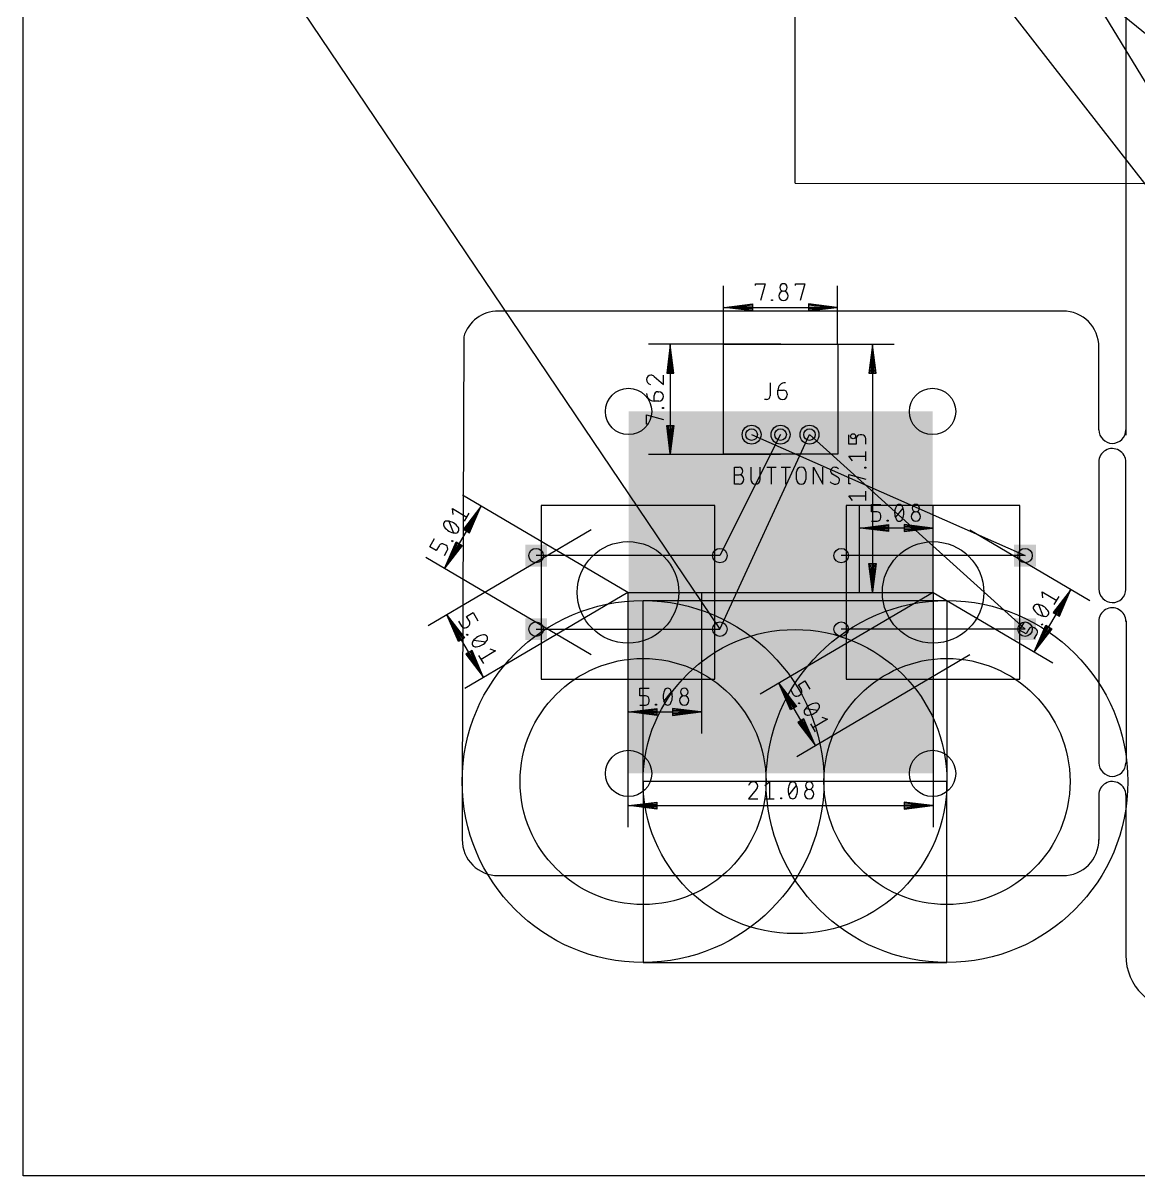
# Model space of a CAD drawing. Extents: x -53 to 76, y -69 to 67.
# Drawn here: x -53.3 to 23.8, y -68.6 to 11 of the extents above; entities that cross this region are included whole.
import ezdxf

# ---------------------------------------------------------------- set-up
doc = ezdxf.new("R2010")
doc.units = 0
for name, color, linetype in [('1', 12, 'CONTINUOUS'), ('105', 193, 'CONTINUOUS'), ('16', 132, 'CONTINUOUS'), ('17', 122, 'CONTINUOUS'), ('19', 53, 'CONTINUOUS'), ('20', 31, 'CONTINUOUS'), ('21', 251, 'CONTINUOUS'), ('23', 53, 'CONTINUOUS'), ('25', 251, 'CONTINUOUS'), ('27', 251, 'CONTINUOUS'), ('44', 251, 'CONTINUOUS'), ('47', 251, 'CONTINUOUS'), ('51', 251, 'CONTINUOUS')]:
    doc.layers.add(name, color=color, linetype=linetype)

# ---------------------------------------------------------------- blocks, each defined once
blk = doc.blocks.new('RECT')
blk.add_solid([(-0.5, -0.5), (0.5, -0.5), (-0.5, 0.5), (0.5, 0.5)])
blk = doc.blocks.new('ROUNDP')
blk.add_circle((0, 0), 0.5)
blk = doc.blocks.new('SQUAREP')
blk.add_solid([(-0.5, -0.5), (0.5, -0.5), (-0.5, 0.5), (0.5, 0.5)])

msp = doc.modelspace()

# ---------------------------------------------------------------- linework, layer by layer
at = {"layer": '1'}
for p, q in [((-53.34, -68.58), (-53.34, 67.31)), ((76.2, -68.58), (-53.34, -68.58))]:
    msp.add_line(p, q, dxfattribs=at)
at = {"layer": '105'}
for p, q in [((0, 0), (0.0152, 12.0016)), ((0, 0), (33.9556, -0.0431)), ((-10.5, -41.34), (-10.5, -28.84)), ((-10.5, -28.84), (10.5, -28.84)), ((10.5, -28.84), (10.5, -41.34)), ((-10.5, -41.34), (-10.5, -53.84)), ((10.5, -41.34), (-10.5, -41.34)), ((10.5, -53.84), (10.5, -41.34)), ((-10.5, -53.84), (10.5, -53.84))]:
    msp.add_line(p, q, dxfattribs=at)
for centre, radius in [((-10.5, -41.34), 12.5), ((10.5, -41.34), 12.5), ((0, -41.34), 10.5), ((-10.5, -41.34), 8.5), ((10.5, -41.34), 8.5)]:
    msp.add_circle(centre, radius, dxfattribs=at)
at = {"layer": '16'}
for p, q in [((-53.34, -68.58), (-53.34, 67.31)), ((76.2, -68.58), (-53.34, -68.58))]:
    msp.add_line(p, q, dxfattribs=at)
at = {"layer": '19'}
for p, q in [((-5.08, 34.29), (50.8, -11.43)), ((50.8, -34.29), (-2.54, 34.29)), ((50.8, -36.83), (7.62, 34.29)), ((-41.91, 23.59), (-5.191, -30.815)), ((-5.191, -30.815), (1, -17.38)), ((-1, -17.38), (-5.191, -25.735)), ((-3, -17.38), (15.891, -25.735)), ((1, -17.38), (15.891, -30.815)), ((-5.191, -25.735), (-17.891, -25.735)), ((15.891, -25.735), (3.191, -25.735)), ((-17.891, -30.815), (-5.191, -30.815)), ((15.891, -30.815), (3.191, -30.815))]:
    msp.add_line(p, q, dxfattribs=at)
at = {"layer": '20'}
for p, q in [((22.86, 24.13), (22.86, -17.4223)), ((18.5, -8.84), (-20.5, -8.84)), ((-22.8954, -10.6242), (-23, -41.68)), ((20.99, -17.04), (21, -11.34)), ((20.99, -19.25), (20.99, -28.07)), ((22.83, -19.24), (22.83, -28.14)), ((22.87, -30.23), (22.87, -40.04)), ((20.99, -30.27), (20.99, -40.08)), ((-23, -41.68), (-23, -45.34)), ((20.99, -42.26), (20.99, -45.37)), ((22.85, -42.25), (22.85, -53.49)), ((-20.5, -47.84), (18.5, -47.84))]:
    msp.add_line(p, q, dxfattribs=at)
for centre in [(-11.5, -15.78), (9.5, -15.78), (-11.5, -40.78), (9.5, -40.78)]:
    msp.add_circle(centre, 1.6, dxfattribs=at)
for centre, radius, start, end in [((-20.4999, -11.3401), 2.5001, 90.0016, 163.3616), ((18.5, -11.34), 2.5, 0, 90), ((21.925, -17.045), 0.935, 179.6936, 359.6936), ((21.925, -19.275), 0.935, 359.6936, 179.6936), ((21.925, -28.045), 0.935, 179.6936, 359.6936), ((21.925, -30.275), 0.935, 359.6936, 179.6936), ((21.925, -40.045), 0.935, 179.6936, 359.6936), ((22.84, -40.04), 0.03, 270, 0), ((21.925, -42.275), 0.935, 359.6936, 179.6936), ((-20.5, -45.34), 2.5, 180, 270), ((18.5, -45.34), 2.5, 270, 0), ((21, -45.37), 0.01, 180, 270), ((26.67, -53.34), 3.81, 180, 270), ((22.88, -53.49), 0.03, 180, 270)]:
    msp.add_arc(centre, radius, start, end, dxfattribs=at)
at = {"layer": '21'}
for p, q in [((-4.95, -18.73), (-4.95, -11.13)), ((-4.95, -11.13), (2.95, -11.13)), ((2.95, -11.13), (2.95, -18.73)), ((2.95, -18.73), (-4.95, -18.73)), ((-17.541, -22.275), (-17.541, -34.275)), ((-5.541, -22.275), (-17.541, -22.275)), ((-5.541, -34.275), (-5.541, -22.275)), ((3.541, -22.275), (3.541, -34.275)), ((15.541, -22.275), (3.541, -22.275)), ((15.541, -34.275), (15.541, -22.275)), ((-17.541, -34.275), (-5.541, -34.275)), ((3.541, -34.275), (15.541, -34.275))]:
    msp.add_line(p, q, dxfattribs=at)
for centre in [(-11.541, -28.275), (9.541, -28.275)]:
    msp.add_circle(centre, 3.5057, dxfattribs=at)
at = {"layer": '23'}
for p in [(-1, -11.13), (-11.541, -28.275), (9.541, -28.275)]:
    msp.add_point(p, dxfattribs=at)
at = {"layer": '25'}
for p, q in [((-1.7125, -13.7898), (-1.7125, -14.6986)), ((-1.1852, -14.3091), (-0.7957, -14.3091)), ((-1.1852, -14.6336), (-1.1852, -14.3091)), ((-1.9721, -14.9582), (-2.102, -14.9582)), ((-0.536, -14.5687), (-0.536, -14.6336))]:
    msp.add_line(p, q, dxfattribs=at)
msp.add_circle((4.014, -17.489), 0.1736, dxfattribs=at)
for centre, radius, start, end in [((-0.6659, -14.3091), 0.5193, 90.0007, 180), ((-0.7957, -14.5687), 0.2596, 0, 90), ((-1.9721, -14.6986), 0.2596, 270, 0), ((-0.8606, -14.6336), 0.3246, 180, 0)]:
    msp.add_arc(centre, radius, start, end, dxfattribs=at)
at = {"layer": '27'}
for p, q in [((-4.1878, -20.8002), (-4.1878, -19.6318)), ((-4.1878, -19.6318), (-3.8632, -19.6318)), ((-3.0617, -19.6318), (-3.0617, -20.4756)), ((-2.4126, -20.4756), (-2.4126, -19.6318)), ((-1.9568, -19.6318), (-1.3077, -19.6318)), ((-1.6323, -20.8002), (-1.6323, -19.6318)), ((-0.9662, -19.6318), (-0.3171, -19.6318)), ((-0.6417, -20.8002), (-0.6417, -19.6318)), ((1.2817, -20.8002), (1.2817, -19.6318)), ((1.2817, -19.6318), (1.9308, -20.8002)), ((1.9308, -20.8002), (1.9308, -19.6318)), ((-4.1878, -20.1511), (-3.8632, -20.1511)), ((0.1006, -20.4756), (0.1006, -19.9564)), ((0.7497, -19.9564), (0.7497, -20.4756)), ((2.944, -20.3134), (2.5869, -20.1186)), ((-3.8632, -20.8002), (-4.1878, -20.8002))]:
    msp.add_line(p, q, dxfattribs=at)
for centre, radius, start, end in [((-3.8632, -19.8914), 0.2596, 270, 90), ((0.4251, -19.9564), 0.3246, 0, 180), ((2.7208, -19.8914), 0.2637, 179.9998, 239.4902), ((2.7168, -19.8914), 0.2596, 90, 180), ((2.7168, -20.1186), 0.4868, 53.1294, 90), ((-3.8632, -20.4756), 0.3246, 270, 90), ((-2.7372, -20.4756), 0.3246, 180, 0), ((0.4251, -20.4756), 0.3246, 180, 0), ((2.8141, -20.2517), 0.5485, 224.761, 269.9999), ((2.8141, -20.5406), 0.2596, 270, 0), ((2.8101, -20.5406), 0.2637, 0.0001, 59.4899)]:
    msp.add_arc(centre, radius, start, end, dxfattribs=at)
at = {"layer": '44'}
for centre, radius in [((-3, -17.38), 0.4), ((-1, -17.38), 0.4), ((1, -17.38), 0.4), ((-17.891, -25.735), 0.5), ((-5.191, -25.735), 0.5), ((3.191, -25.735), 0.5), ((15.891, -25.735), 0.5), ((-17.891, -30.815), 0.5), ((-5.191, -30.815), 0.5), ((3.191, -30.815), 0.5), ((15.891, -30.815), 0.5)]:
    msp.add_circle(centre, radius, dxfattribs=at)
at = {"layer": '47'}
for p, q in [((-4.937, -11.13), (-4.937, -7.09)), ((-2.721, -7.0831), (-2.721, -6.9533)), ((-2.721, -6.9533), (-2.0719, -6.9533)), ((-2.0719, -6.9533), (-2.3964, -8.1217)), ((0.0222, -7.0831), (0.0222, -6.9533)), ((0.0222, -6.9533), (0.6713, -6.9533)), ((0.6713, -6.9533), (0.3468, -8.1217)), ((2.937, -11.13), (2.937, -7.09)), ((-4.887, -8.59), (-2.937, -8.3444)), ((-4.887, -8.59), (-2.937, -8.39)), ((-4.887, -8.59), (-2.937, -8.49)), ((-4.887, -8.59), (2.887, -8.59)), ((-2.937, -8.8356), (-4.887, -8.59)), ((-2.937, -8.69), (-4.887, -8.59)), ((-2.937, -8.79), (-4.887, -8.59)), ((-2.937, -8.3444), (-2.937, -8.8356)), ((-1.6288, -8.1217), (-1.6288, -8.0568)), ((-1.6288, -8.0568), (-1.5639, -8.0568)), ((-1.5639, -8.1217), (-1.6288, -8.1217)), ((-1.5639, -8.0568), (-1.5639, -8.1217)), ((2.887, -8.59), (0.937, -8.3444)), ((0.937, -8.3444), (0.937, -8.8356)), ((2.887, -8.59), (0.937, -8.39)), ((2.887, -8.59), (0.937, -8.49)), ((0.937, -8.8356), (2.887, -8.59)), ((0.937, -8.69), (2.887, -8.59)), ((0.937, -8.79), (2.887, -8.59)), ((-1, -11.13), (-10.12, -11.13)), ((-1, -11.13), (6.85, -11.13)), ((-8.62, -11.18), (-8.8656, -13.13)), ((-8.62, -11.18), (-8.82, -13.13)), ((-8.62, -11.18), (-8.72, -13.13)), ((-8.62, -11.18), (-8.62, -18.7)), ((-8.3744, -13.13), (-8.62, -11.18)), ((-8.52, -13.13), (-8.62, -11.18)), ((-8.42, -13.13), (-8.62, -11.18)), ((5.35, -11.18), (5.1044, -13.13)), ((5.35, -11.18), (5.15, -13.13)), ((5.35, -11.18), (5.25, -13.13)), ((5.35, -11.18), (5.35, -28.225)), ((5.5956, -13.13), (5.35, -11.18)), ((5.45, -13.13), (5.35, -11.18)), ((5.55, -13.13), (5.35, -11.18)), ((-9.7374, -13.3661), (-9.0883, -13.9178)), ((-9.0883, -13.9178), (-9.0883, -13.2687)), ((-8.8656, -13.13), (-8.3744, -13.13)), ((5.1044, -13.13), (5.5956, -13.13)), ((-9.7374, -15.0608), (-9.7374, -14.6713)), ((-9.4129, -15.0608), (-9.7374, -15.0608)), ((-9.4778, -14.4117), (-9.4129, -14.4117)), ((-9.1532, -15.5688), (-9.1532, -15.5039)), ((-9.1532, -15.5039), (-9.0883, -15.5039)), ((-9.0883, -15.5688), (-9.1532, -15.5688)), ((-9.0883, -15.5039), (-9.0883, -15.5688)), ((-10.2567, -16.661), (-10.2567, -16.0119)), ((-10.2567, -16.0119), (-9.0883, -16.3364)), ((-10.1269, -16.661), (-10.2567, -16.661)), ((-8.62, -18.7), (-8.8656, -16.75)), ((-8.8656, -16.75), (-8.3744, -16.75)), ((-8.62, -18.7), (-8.82, -16.75)), ((-8.62, -18.7), (-8.72, -16.75)), ((-8.3744, -16.75), (-8.62, -18.7)), ((-8.52, -16.75), (-8.62, -18.7)), ((-8.42, -16.75), (-8.62, -18.7)), ((3.7133, -18.0416), (3.7133, -17.3925)), ((4.6221, -17.3925), (4.4922, -17.3925)), ((4.2326, -18.0416), (3.7133, -18.0416)), ((4.2326, -17.6521), (4.2326, -18.0416)), ((4.8817, -18.0416), (4.8817, -17.6521)), ((-1, -18.75), (-10.12, -18.75)), ((3.9729, -19.1846), (3.7133, -18.8601)), ((3.7133, -18.8601), (4.8817, -18.8601)), ((4.8817, -19.1846), (4.8817, -18.5355)), ((4.8168, -19.6926), (4.8168, -19.6277)), ((4.8168, -19.6277), (4.8817, -19.6277)), ((4.8817, -19.6926), (4.8168, -19.6926)), ((4.8817, -19.6277), (4.8817, -19.6926)), ((3.7133, -20.7848), (3.7133, -20.1357)), ((3.7133, -20.1357), (4.8817, -20.4602)), ((3.8431, -20.7848), (3.7133, -20.7848)), ((4.8817, -21.9278), (4.8817, -21.2787)), ((-11.541, -28.275), (-22.974, -21.5497)), ((3.9729, -21.9278), (3.7133, -21.6032)), ((3.7133, -21.6032), (4.8817, -21.6032)), ((5.28, -22.7126), (5.28, -22.1933)), ((5.28, -22.1933), (5.9291, -22.1933)), ((-21.7064, -22.3533), (-24.1957, -26.5851)), ((-23.618, -22.8903), (-23.677, -22.4789)), ((-23.677, -22.4789), (-22.6702, -23.0719)), ((-21.7064, -22.3533), (-22.9068, -23.9096)), ((-21.7064, -22.3533), (-22.8675, -23.9327)), ((-22.835, -23.3515), (-22.5055, -22.7923)), ((-21.7064, -22.3533), (-22.7813, -23.9834)), ((-22.6089, -24.0848), (-21.7064, -22.3533)), ((-22.5227, -24.1355), (-21.7064, -22.3533)), ((-22.4835, -24.1586), (-21.7064, -22.3533)), ((4.461, -28.275), (4.461, -22.33)), ((5.6695, -22.7126), (5.28, -22.7126)), ((5.9291, -23.1021), (5.9291, -22.9722)), ((6.9451, -23.1021), (7.4644, -22.4529)), ((9.541, -28.275), (9.541, -22.33)), ((-23.6059, -24.1487), (-23.9016, -23.3718)), ((4.511, -23.83), (6.461, -23.5844)), ((4.511, -23.83), (6.461, -23.63)), ((4.511, -23.83), (6.461, -23.73)), ((9.491, -23.83), (4.511, -23.83)), ((6.461, -24.0756), (4.511, -23.83)), ((6.461, -23.93), (4.511, -23.83)), ((6.461, -24.03), (4.511, -23.83)), ((5.28, -23.3617), (5.6695, -23.3617)), ((6.3722, -23.3617), (6.3722, -23.2968)), ((6.3722, -23.2968), (6.4371, -23.2968)), ((6.4371, -23.3617), (6.3722, -23.3617)), ((6.4371, -23.2968), (6.4371, -23.3617)), ((6.461, -23.5844), (6.461, -24.0756)), ((9.491, -23.83), (7.541, -23.5844)), ((7.541, -23.5844), (7.541, -24.0756)), ((9.491, -23.83), (7.541, -23.63)), ((9.491, -23.83), (7.541, -23.73)), ((7.541, -24.0756), (9.491, -23.83)), ((7.541, -23.93), (9.491, -23.83)), ((7.541, -24.03), (9.491, -23.83)), ((-14.081, -23.957), (-25.3475, -30.5843)), ((-25.234, -25.1222), (-24.9045, -24.5629)), ((-22.9068, -23.9096), (-22.4835, -24.1586)), ((12.081, -23.957), (20.3615, -28.8279)), ((-24.7865, -25.3857), (-25.234, -25.1222)), ((-24.5889, -25.0501), (-24.7865, -25.3857)), ((-24.1215, -25.0241), (-24.2334, -24.9582)), ((-24.2273, -25.7152), (-24.0296, -25.3796)), ((-24.1957, -26.5851), (-23.4187, -24.7799)), ((-24.1957, -26.5851), (-23.3794, -24.803)), ((-24.1957, -26.5851), (-23.2932, -24.8537)), ((-23.1209, -24.9551), (-24.1957, -26.5851)), ((-23.0347, -25.0058), (-24.1957, -26.5851)), ((-22.9954, -25.0289), (-24.1957, -26.5851)), ((-23.7288, -24.7412), (-23.6959, -24.6852)), ((-23.6729, -24.7741), (-23.7288, -24.7412)), ((-23.6959, -24.6852), (-23.64, -24.7182)), ((-23.64, -24.7182), (-23.6729, -24.7741)), ((-23.4187, -24.7799), (-22.9954, -25.0289)), ((-14.081, -32.593), (-25.514, -25.8677)), ((5.35, -28.225), (5.1044, -26.275)), ((5.1044, -26.275), (5.5956, -26.275)), ((5.35, -28.225), (5.15, -26.275)), ((5.35, -28.225), (5.25, -26.275)), ((5.5956, -26.275), (5.35, -28.225)), ((5.45, -26.275), (5.35, -28.225)), ((5.55, -26.275), (5.35, -28.225)), ((-11.541, -28.275), (-22.8075, -34.9023)), ((-11.541, -28.275), (-11.541, -38.03)), ((-11.541, -28.275), (-11.541, -44.5)), ((-11.5, -28.275), (9.5, -28.275)), ((-6.461, -28.275), (-6.461, -38.03)), ((9.541, -28.275), (-2.4137, -35.3072)), ((-1, -28.275), (6.85, -28.275)), ((9.541, -28.275), (17.8215, -33.1459)), ((9.541, -28.275), (9.541, -44.5)), ((16.554, -32.3423), (19.0433, -28.1105)), ((17.1317, -28.6474), (17.0727, -28.236)), ((17.0727, -28.236), (18.0794, -28.829)), ((19.0433, -28.1105), (17.8429, -29.6667)), ((19.0433, -28.1105), (17.8822, -29.6898)), ((17.9147, -29.1087), (18.2442, -28.5494)), ((19.0433, -28.1105), (17.9684, -29.7405)), ((18.1408, -29.8419), (19.0433, -28.1105)), ((18.227, -29.8926), (19.0433, -28.1105)), ((18.2662, -29.9157), (19.0433, -28.1105)), ((17.1438, -29.9058), (16.8481, -29.1289)), ((-21.5399, -34.0987), (-24.0292, -29.8669)), ((-24.0292, -29.8669), (-22.8289, -31.4232)), ((-23.2522, -31.6722), (-24.0292, -29.8669)), ((-24.0292, -29.8669), (-22.9543, -31.497)), ((-23.1267, -31.5984), (-24.0292, -29.8669)), ((-24.0292, -29.8669), (-22.8682, -31.4463)), ((-23.2129, -31.6491), (-24.0292, -29.8669)), ((-22.6942, -29.9325), (-22.2468, -29.6689)), ((-22.4965, -30.2681), (-22.6942, -29.9325)), ((-22.2468, -29.6689), (-21.9173, -30.2282)), ((17.8429, -29.6667), (18.2662, -29.9157)), ((-23.2535, -30.262), (-23.0558, -30.5975)), ((-22.7003, -30.6895), (-22.5885, -30.6236)), ((15.5157, -30.8793), (15.8452, -30.32)), ((15.9631, -31.1428), (15.5157, -30.8793)), ((16.1608, -30.8073), (15.9631, -31.1428)), ((16.6282, -30.7812), (16.5163, -30.7153)), ((16.554, -32.3423), (17.331, -30.537)), ((16.554, -32.3423), (17.3703, -30.5601)), ((16.554, -32.3423), (17.4565, -30.6108)), ((17.6288, -30.7122), (16.554, -32.3423)), ((17.715, -30.7629), (16.554, -32.3423)), ((17.7543, -30.786), (16.554, -32.3423)), ((17.0208, -30.4983), (17.0538, -30.4423)), ((17.0768, -30.5312), (17.0208, -30.4983)), ((17.0538, -30.4423), (17.1097, -30.4753)), ((17.1097, -30.4753), (17.0768, -30.5312)), ((17.331, -30.537), (17.7543, -30.786)), ((-22.8289, -31.4232), (-23.2522, -31.6722)), ((-22.6992, -31.203), (-22.6432, -31.1701)), ((-22.6662, -31.2589), (-22.6992, -31.203)), ((-22.6103, -31.226), (-22.6662, -31.2589)), ((-22.6432, -31.1701), (-22.6103, -31.226)), ((-22.1847, -31.5649), (-21.3618, -31.6829)), ((16.5224, -31.4723), (16.7201, -31.1367)), ((-22.317, -32.2934), (-22.7403, -32.5425)), ((-22.7403, -32.5425), (-21.5399, -34.0987)), ((-22.701, -32.5193), (-21.5399, -34.0987)), ((-22.6148, -32.4686), (-21.5399, -34.0987)), ((-21.5399, -34.0987), (-22.4424, -32.3672)), ((-21.5399, -34.0987), (-22.3562, -32.3165)), ((-21.5399, -34.0987), (-22.317, -32.2934)), ((-21.8612, -32.6256), (-21.5318, -33.1848)), ((-20.6898, -32.3122), (-21.6965, -32.9052)), ((-21.0782, -32.1643), (-20.6898, -32.3122)), ((12.081, -32.593), (0.1263, -39.6252)), ((-10.722, -35.4126), (-10.722, -34.8933)), ((-10.722, -34.8933), (-10.0729, -34.8933)), ((-1.0954, -34.5897), (1.3939, -38.8216)), ((-1.0954, -34.5897), (0.1049, -36.146)), ((-0.3184, -36.395), (-1.0954, -34.5897)), ((-1.0954, -34.5897), (-0.0206, -36.2198)), ((-0.193, -36.3212), (-1.0954, -34.5897)), ((-1.0954, -34.5897), (0.0656, -36.1691)), ((-0.2791, -36.3719), (-1.0954, -34.5897)), ((-0.3197, -34.9848), (-0.122, -35.3204)), ((0.2396, -34.6553), (0.687, -34.3918)), ((0.4372, -34.9909), (0.2396, -34.6553)), ((0.687, -34.3918), (1.0165, -34.9511)), ((-10.3325, -35.4126), (-10.722, -35.4126)), ((-10.0729, -35.8021), (-10.0729, -35.6722)), ((-9.0569, -35.8021), (-8.5376, -35.1529)), ((0.2334, -35.4123), (0.3453, -35.3464)), ((-11.491, -36.53), (-9.541, -36.2844)), ((-11.491, -36.53), (-9.541, -36.33)), ((-11.491, -36.53), (-9.541, -36.43)), ((-11.491, -36.53), (-6.511, -36.53)), ((-9.541, -36.7756), (-11.491, -36.53)), ((-9.541, -36.63), (-11.491, -36.53)), ((-9.541, -36.73), (-11.491, -36.53)), ((-10.722, -36.0617), (-10.3325, -36.0617)), ((-9.6298, -36.0617), (-9.6298, -35.9968)), ((-9.6298, -35.9968), (-9.5649, -35.9968)), ((-9.5649, -36.0617), (-9.6298, -36.0617)), ((-9.5649, -35.9968), (-9.5649, -36.0617)), ((-9.541, -36.2844), (-9.541, -36.7756)), ((-6.511, -36.53), (-8.461, -36.2844)), ((-8.461, -36.2844), (-8.461, -36.7756)), ((-6.511, -36.53), (-8.461, -36.33)), ((-6.511, -36.53), (-8.461, -36.43)), ((-8.461, -36.7756), (-6.511, -36.53)), ((-8.461, -36.63), (-6.511, -36.53)), ((-8.461, -36.73), (-6.511, -36.53)), ((0.1049, -36.146), (-0.3184, -36.395)), ((0.2346, -35.9259), (0.2905, -35.8929)), ((0.2676, -35.9818), (0.2346, -35.9259)), ((0.3235, -35.9488), (0.2676, -35.9818)), ((0.2905, -35.8929), (0.3235, -35.9488)), ((0.7491, -36.2877), (1.572, -36.4057)), ((0.6168, -37.0163), (0.1935, -37.2653)), ((0.1935, -37.2653), (1.3939, -38.8216)), ((0.2328, -37.2422), (1.3939, -38.8216)), ((0.319, -37.1915), (1.3939, -38.8216)), ((1.3939, -38.8216), (0.4914, -37.0901)), ((1.3939, -38.8216), (0.5775, -37.0394)), ((1.3939, -38.8216), (0.6168, -37.0163)), ((1.0726, -37.3484), (1.402, -37.9077)), ((2.244, -37.035), (1.2373, -37.628)), ((1.8556, -36.8872), (2.244, -37.035)), ((-2.0823, -41.6229), (-1.7577, -41.3633)), ((-1.7577, -41.3633), (-1.7577, -42.5317)), ((-2.6736, -41.8826), (-3.2253, -42.5317)), ((-0.4172, -42.2721), (0.1021, -41.6229)), ((-11.491, -43), (-9.541, -42.7544)), ((-11.491, -43), (-9.541, -42.8)), ((-11.491, -43), (-9.541, -42.9)), ((-9.541, -42.7544), (-9.541, -43.2456)), ((-3.2253, -42.5317), (-2.5762, -42.5317)), ((-2.0823, -42.5317), (-1.4332, -42.5317)), ((-0.9901, -42.5317), (-0.9901, -42.4668)), ((-0.9901, -42.4668), (-0.9252, -42.4668)), ((-0.9252, -42.5317), (-0.9901, -42.5317)), ((-0.9252, -42.4668), (-0.9252, -42.5317)), ((9.491, -43), (7.541, -42.7544)), ((7.541, -42.7544), (7.541, -43.2456)), ((9.491, -43), (7.541, -42.8)), ((9.491, -43), (7.541, -42.9)), ((-11.491, -43), (9.491, -43)), ((-9.541, -43.2456), (-11.491, -43)), ((-9.541, -43.1), (-11.491, -43)), ((-9.541, -43.2), (-11.491, -43)), ((7.541, -43.2456), (9.491, -43)), ((7.541, -43.1), (9.491, -43)), ((7.541, -43.2), (9.491, -43))]:
    msp.add_line(p, q, dxfattribs=at)
for centre, radius, start, end in [((-0.7962, -7.2129), 0.2596, 0, 180), ((-0.7962, -7.7971), 0.3246, 0, 180), ((-0.7962, -7.7971), 0.3246, 180, 0), ((-0.7962, -7.2129), 0.2596, 180, 0), ((-9.9646, -13.5608), 0.2921, 90, 180), ((-9.9646, -13.5824), 0.3137, 43.6038, 89.9998), ((-9.8814, -13.5608), 0.3753, 179.9999, 252.0556), ((-9.7374, -14.5415), 0.5193, 180.0003, 270), ((-9.4778, -14.6713), 0.2596, 90, 180), ((-9.4129, -14.7362), 0.3246, 270, 90), ((4.4922, -17.6521), 0.2596, 90, 180), ((4.6221, -17.6521), 0.2596, 0, 90), ((7.2048, -22.4335), 0.2402, 90, 161.0758), ((7.2048, -22.4335), 0.2402, 18.924, 90.0001), ((8.3478, -22.4529), 0.2596, 0, 180), ((5.6695, -22.9722), 0.2596, 0, 90), ((7.8431, -22.7775), 0.9629, 154.0111, 179.9999), ((7.8431, -22.7775), 0.9629, 180, 205.9888), ((6.5664, -22.7775), 0.9629, 334.0112, 360), ((6.5665, -22.7775), 0.9629, 0.0001, 25.9889), ((8.3478, -23.0371), 0.3246, 0, 180), ((8.3478, -23.0371), 0.3246, 180, 0), ((8.3478, -22.4529), 0.2596, 180, 0), ((-24.0502, -23.5856), 0.2402, 149.4992, 220.5773), ((-24.0502, -23.5856), 0.2402, 78.4254, 149.5004), ((-23.4297, -23.2102), 0.9629, 213.5114, 239.4994), ((-24.0777, -24.3102), 0.9628, 59.4993, 85.4892), ((-24.0778, -24.3103), 0.963, 33.5125, 59.4989), ((-23.4573, -23.9348), 0.2402, 329.5005, 40.5734), ((5.6695, -23.1021), 0.2596, 270, 0), ((7.2048, -23.1215), 0.2402, 198.9254, 269.9998), ((7.2048, -23.1215), 0.2402, 270, 341.0747), ((-23.4297, -23.2102), 0.9629, 239.5004, 265.4884), ((-23.4573, -23.9349), 0.2402, 258.4242, 329.5009), ((-24.3652, -25.1819), 0.2596, 59.4999, 149.5003), ((-24.2533, -25.2478), 0.2596, 329.5, 59.499), ((16.6995, -29.3427), 0.2402, 149.4992, 220.5773), ((16.6995, -29.3428), 0.2402, 78.4254, 149.5004), ((16.672, -30.0673), 0.9628, 59.4993, 85.4892), ((16.6719, -30.0674), 0.963, 33.5123, 59.499), ((17.3199, -28.9673), 0.9629, 213.5116, 239.4992), ((17.3199, -28.9673), 0.9629, 239.5002, 265.4886), ((17.2924, -29.692), 0.2402, 258.4248, 329.5003), ((17.2924, -29.692), 0.2402, 329.5005, 40.5734), ((-22.8321, -30.4657), 0.2596, 210.5003, 300.4997), ((-22.7202, -30.3999), 0.2596, 300.499, 30.5003), ((16.3845, -30.939), 0.2596, 59.5, 149.4997), ((16.4964, -31.0049), 0.2597, 329.5003, 59.4975), ((-22.0697, -31.7985), 0.2402, 139.4253, 210.4995), ((-21.4493, -32.1738), 0.9628, 120.4997, 146.4896), ((-21.4493, -32.1738), 0.9628, 94.5101, 120.5006), ((-22.0971, -31.074), 0.9627, 300.4983, 326.491), ((-21.4768, -31.4492), 0.2402, 30.4976, 101.5778), ((-21.4768, -31.4492), 0.2402, 319.4244, 30.4991), ((-22.0697, -31.7985), 0.2402, 210.4993, 281.5732), ((-22.0972, -31.074), 0.9627, 274.5091, 300.5021), ((-8.7972, -35.1335), 0.2402, 90, 161.0758), ((-8.7972, -35.1335), 0.2402, 18.9251, 89.9998), ((-7.6542, -35.1529), 0.2596, 0, 180), ((0.2135, -35.1227), 0.2596, 300.499, 30.5003), ((-10.3325, -35.6722), 0.2596, 0, 90), ((-10.3325, -35.8021), 0.2596, 270, 0), ((-8.1589, -35.4775), 0.9629, 154.0111, 179.9999), ((-8.1589, -35.4775), 0.9629, 180, 205.9888), ((-9.4356, -35.4775), 0.9629, 334.0112, 0), ((-9.4355, -35.4775), 0.9629, 0.0001, 25.9889), ((-7.6542, -35.7371), 0.3246, 0, 180), ((-7.6542, -35.7371), 0.3246, 180, 0), ((-7.6542, -35.1529), 0.2596, 180, 0), ((0.1017, -35.1886), 0.2596, 210.5004, 300.4994), ((-8.7972, -35.8215), 0.2402, 198.9254, 269.9998), ((-8.7972, -35.8215), 0.2402, 270, 341.0733), ((0.8641, -36.5213), 0.2402, 139.4253, 210.4995), ((1.4845, -36.8967), 0.9628, 120.4997, 146.4896), ((0.8366, -35.7968), 0.9627, 274.5093, 300.5019), ((1.4845, -36.8966), 0.9628, 94.5101, 120.5006), ((0.8367, -35.7968), 0.9627, 300.4983, 326.491), ((1.457, -36.1721), 0.2402, 30.4976, 101.5778), ((1.4569, -36.1721), 0.2402, 319.425, 30.4999), ((0.8641, -36.5213), 0.2402, 210.4998, 281.5751), ((-2.8683, -41.7386), 0.3753, 89.9999, 162.0561), ((-2.8683, -41.6554), 0.2921, 0, 90), ((-0.1576, -41.6035), 0.2402, 90, 161.0758), ((-0.1576, -41.6035), 0.2402, 18.9251, 89.9998), ((0.9854, -41.6229), 0.2596, 0, 180), ((-2.8899, -41.6554), 0.3137, 313.6032, 0.0004), ((0.4808, -41.9475), 0.9629, 154.0111, 179.9999), ((0.4808, -41.9475), 0.9629, 180, 205.9888), ((-0.7959, -41.9475), 0.9629, 0.0001, 25.9889), ((-0.7959, -41.9475), 0.9629, 334.0112, 360), ((0.9854, -42.2071), 0.3246, 0, 180), ((0.9854, -41.6229), 0.2596, 180, 0), ((-0.1576, -42.2915), 0.2402, 198.9254, 269.9998), ((-0.1576, -42.2915), 0.2402, 270, 341.0733), ((0.9854, -42.2071), 0.3246, 180, 0)]:
    msp.add_arc(centre, radius, start, end, dxfattribs=at)
at = {"layer": '51'}
for p, q in [((-4.95, -11.13), (2.95, -11.13)), ((-4.95, -18.73), (-4.95, -11.13)), ((2.95, -11.13), (2.95, -18.73)), ((2.95, -18.73), (-4.95, -18.73))]:
    msp.add_line(p, q, dxfattribs=at)

# ---------------------------------------------------------------- block references
at = {"layer": '17'}
for name, p, xscale, yscale in [('ROUNDP', (-3, -17.38), 1.308, 1.308), ('ROUNDP', (-3, -17.38), 1.308, 1.308), ('ROUNDP', (-1, -17.38), 1.308, 1.308), ('ROUNDP', (-1, -17.38), 1.308, 1.308), ('ROUNDP', (1, -17.38), 1.308, 1.308), ('ROUNDP', (1, -17.38), 1.308, 1.308), ('SQUAREP', (-17.891, -25.735), 1.508, 1.508), ('SQUAREP', (-17.891, -25.735), 1.508, 1.508), ('SQUAREP', (-5.191, -25.735), 1.508, 1.508), ('SQUAREP', (-5.191, -25.735), 1.508, 1.508), ('SQUAREP', (3.191, -25.735), 1.508, 1.508), ('SQUAREP', (3.191, -25.735), 1.508, 1.508), ('SQUAREP', (15.891, -25.735), 1.508, 1.508), ('SQUAREP', (15.891, -25.735), 1.508, 1.508), ('SQUAREP', (-17.891, -30.815), 1.508, 1.508), ('SQUAREP', (-17.891, -30.815), 1.508, 1.508), ('SQUAREP', (-5.191, -30.815), 1.508, 1.508), ('SQUAREP', (-5.191, -30.815), 1.508, 1.508), ('SQUAREP', (3.191, -30.815), 1.508, 1.508), ('SQUAREP', (3.191, -30.815), 1.508, 1.508), ('SQUAREP', (15.891, -30.815), 1.508, 1.508), ('SQUAREP', (15.891, -30.815), 1.508, 1.508)]:
    msp.add_blockref(name, p, dxfattribs=dict(at, xscale=xscale, yscale=yscale))
at = {"layer": '47', "xscale": 21, "yscale": 12.5}
for p in [(-1, -22.03), (-1, -34.53)]:
    msp.add_blockref('RECT', p, dxfattribs=at)

doc.saveas('drawing.dxf')
